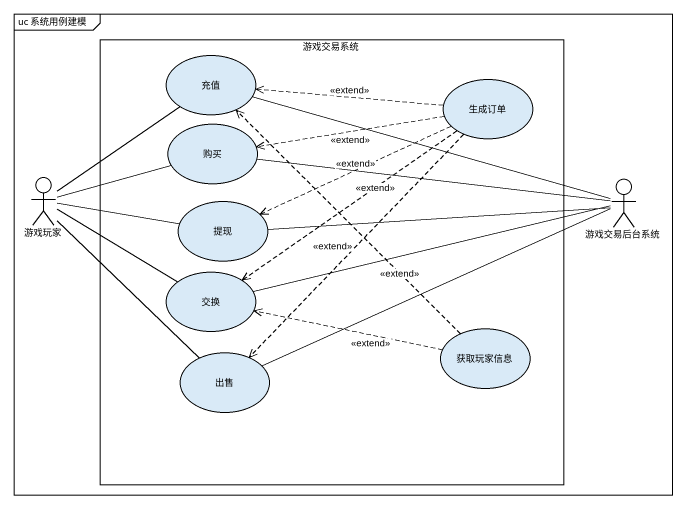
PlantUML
@startuml
mainframe uc 系统用例建模
rectangle 游戏交易系统 {
  usecase 充值
  usecase 生成订单
  usecase 购买
  usecase 提现
  usecase 交换
  usecase 出售
  usecase 获取玩家信息
}
actor 游戏玩家
actor 游戏交易后台系统
充值 -right- 游戏交易后台系统
生成订单 .left.> 充值 : <<extend>>
生成订单 .left.> 购买 : <<extend>>
生成订单 .left.> 提现 : <<extend>>
生成订单 ..> 交换 : <<extend>>
生成订单 ..> 出售 : <<extend>>
购买 -right- 游戏交易后台系统
游戏玩家 -up- 充值
游戏玩家 -right- 购买
游戏玩家 -right- 提现
游戏玩家 -right- 交换
游戏玩家 -- 出售
提现 -right- 游戏交易后台系统
交换 -right- 游戏交易后台系统
出售 -right- 游戏交易后台系统
获取玩家信息 .up.> 充值 : <<extend>>
获取玩家信息 .left.> 交换 : <<extend>>
@enduml
